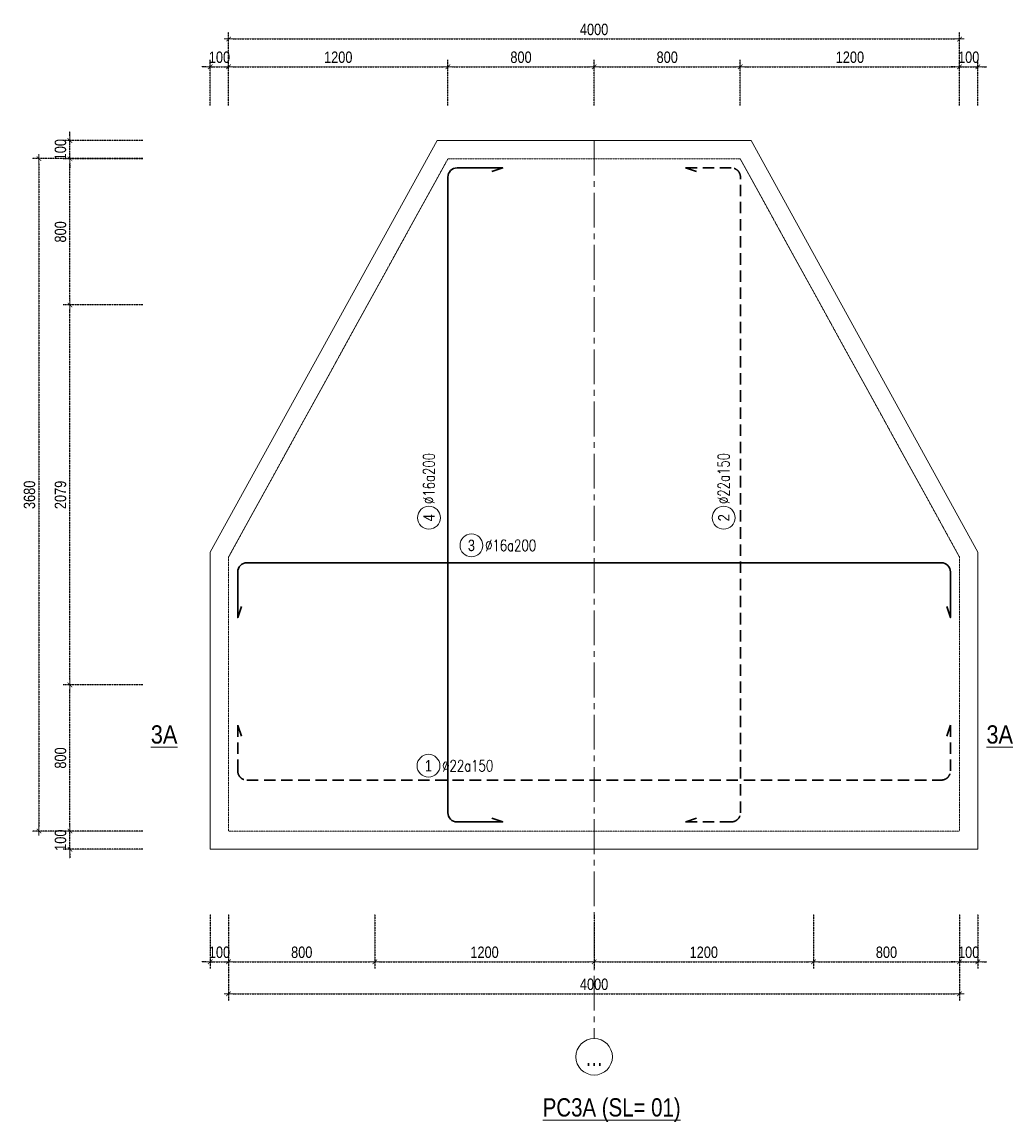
# Model space of a CAD drawing. Header units: millimetres. Extents: x -134772 to 596971, y -129535 to 35703.
# Drawn here: x 29143 to 34567, y 7653 to 13674 of the extents above; entities that cross this region are included whole.
import ezdxf
from ezdxf.enums import TextEntityAlignment as Align

# ---------------------------------------------------------------- set-up
doc = ezdxf.new("R2010")
doc.units = ezdxf.units.MM
doc.header["$MEASUREMENT"] = 0
for name, pattern in [('CENTER2', [28.575, 19.05, -3.175, 3.175, -3.175]), ('DASHED2', [0.375, 0.25, -0.125]), ('HIDDEN', [0.375, 0.25, -0.125])]:
    doc.linetypes.add(name, pattern=pattern)
doc.layers.get('Defpoints').update_dxf_attribs({"color": 252})
for name, color, linetype, lineweight in [('NDC_S_AXIS', 5, 'CENTER2', 15), ('NDC_S_CONTINUOUS', 3, 'Continuous', 20), ('NDC_S_DIM', 1, 'Continuous', 9), ('NDC_S_HATCH MATERIAL', 8, 'Continuous', 13), ('NDC_S_REBAR', 4, 'Continuous', 35), ('NDC_S_VN TEXT', 7, 'Continuous', 9), ('NDC_S_VN TITLE', 6, 'Continuous', 9)]:
    doc.layers.add(name, color=color, linetype=linetype, lineweight=lineweight)
doc.styles.add('ARIAL', font='arial.ttf', dxfattribs={"width": 0.8})
doc.styles.add('NDC_ARIAL', font='arial.ttf', dxfattribs={"width": 0.8})
doc.styles.add('NDC_ROMANS', font='romans.shx', dxfattribs={"width": 0.8})
doc.dimstyles.new('NDC_1-25', dxfattribs={"dimscale": 25, "dimtxt": 2.5, "dimasz": 1, "dimexe": 1.5, "dimexo": 0, "dimgap": 0.8, "dimtad": 1, "dimdec": 0, "dimdsep": 46, "dimtxsty": 'NDC_ARIAL', "dimblk": 'DIMMARK', "dimcen": 49999.938995, "dimdle": 1.5, "dimclrd": 1, "dimclre": 1, "dimclrt": 3, "dimadec": 0, "dimazin": 0, "dimtfac": 1, "dimtdec": 0, "dimtix": 1, "dimtmove": 2, "dimatfit": 3, "dimfxl": 1, "dimarcsym": 0})

# ---------------------------------------------------------------- blocks, each defined once
blk = doc.blocks.new('kata_block_TD')
at = {"color": 6, "linetype": 'ByBlock', "lineweight": -2, "style": 'ARIAL', "width": 0.8}
blk.add_attdef('SECTDET2', text='', height=5, dxfattribs=at).set_placement((0, 7.97), align=Align.CENTER)
at = {"color": 0, "linetype": 'ByBlock', "lineweight": -2, "style": 'ARIAL', "width": 0.8}
blk.add_attdef('SECTDET1', text='', height=5, dxfattribs=at).set_placement((0, 1.47), align=Align.CENTER)
at = {"color": 3, "lineweight": 25, "style": 'ARIAL', "width": 0.8}
blk.add_attdef('SSCALE', text='', height=2.5, dxfattribs=at).set_placement((0, -4), align=Align.CENTER)
blk = doc.blocks.new('*U8')
at = {"layer": 'NDC_S_DIM'}
blk.add_circle((0, 0), 5, dxfattribs=at)
at = {"color": 7, "style": 'ARIAL', "width": 0.8}
blk.add_attdef('GRID', text='', height=5, dxfattribs=at).set_placement((0, 0), align=Align.MIDDLE)
blk = doc.blocks.new('DIMMARK')
at = {"layer": 'NDC_S_DIM', "color": 1}
blk.add_line((-1.5, 0), (1, 0), dxfattribs=at)
at = {"layer": 'NDC_S_DIM', "color": 2, "const_width": 0.15}
blk.add_lwpolyline([(-0.5, -0.5), (0.5, 0.5)], dxfattribs=at)
blk = doc.blocks.new('*D486')
at = {"layer": 'Defpoints', "color": 0, "linetype": 'HIDDEN', "transparency": 16777216}
for p in [(30174.1, 8791.9), (30274.1, 8791.9), (30274.1, 8530.2)]:
    blk.add_point(p, dxfattribs=at)
at = {"layer": 'NDC_S_DIM', "color": 1, "linetype": 'HIDDEN', "lineweight": -2, "transparency": 16777216}
for p, q in [((30174.1, 8791.9), (30174.1, 8492.7)), ((30274.1, 8791.9), (30274.1, 8492.7)), ((30149.1, 8530.2), (30124.1, 8530.2)), ((30174.1, 8530.2), (30274.1, 8530.2)), ((30299.1, 8530.2), (30324.1, 8530.2))]:
    blk.add_line(p, q, dxfattribs=at)
at = {"layer": 'NDC_S_DIM', "color": 1, "linetype": 'HIDDEN', "lineweight": -2, "transparency": 16777216, "xscale": 25, "yscale": 25, "zscale": 25}
blk.add_blockref('DIMMARK', (30174.1, 8530.2), dxfattribs=at)
at = {"layer": 'NDC_S_DIM', "color": 1, "linetype": 'HIDDEN', "lineweight": -2, "transparency": 16777216, "xscale": 25, "yscale": 25, "zscale": 25, "rotation": 180}
blk.add_blockref('DIMMARK', (30274.1, 8530.2), dxfattribs=at)
at = {"layer": 'NDC_S_DIM', "color": 3, "linetype": 'HIDDEN', "transparency": 16777216, "insert": (30224.1, 8582.1), "char_height": 62.5, "attachment_point": 5, "style": 'NDC_ARIAL'}
blk.add_mtext('100', dxfattribs=at)
blk = doc.blocks.new('*D487')
at = {"layer": 'Defpoints', "color": 0, "linetype": 'HIDDEN', "transparency": 16777216}
for p in [(30274.1, 8791.9), (31074.6, 8791.9), (31074.6, 8530.2)]:
    blk.add_point(p, dxfattribs=at)
at = {"layer": 'NDC_S_DIM', "color": 1, "linetype": 'HIDDEN', "lineweight": -2, "transparency": 16777216}
for p, q in [((30274.1, 8791.9), (30274.1, 8492.7)), ((31074.6, 8791.9), (31074.6, 8492.7)), ((30299.1, 8530.2), (31049.6, 8530.2))]:
    blk.add_line(p, q, dxfattribs=at)
at = {"layer": 'NDC_S_DIM', "color": 1, "linetype": 'HIDDEN', "lineweight": -2, "transparency": 16777216, "xscale": 25, "yscale": 25, "zscale": 25, "rotation": 180}
blk.add_blockref('DIMMARK', (30274.1, 8530.2), dxfattribs=at)
at = {"layer": 'NDC_S_DIM', "color": 1, "linetype": 'HIDDEN', "lineweight": -2, "transparency": 16777216, "xscale": 25, "yscale": 25, "zscale": 25}
blk.add_blockref('DIMMARK', (31074.6, 8530.2), dxfattribs=at)
at = {"layer": 'NDC_S_DIM', "color": 3, "linetype": 'HIDDEN', "transparency": 16777216, "insert": (30674.3, 8582.1), "char_height": 62.5, "attachment_point": 5, "style": 'NDC_ARIAL'}
blk.add_mtext('800', dxfattribs=at)
blk = doc.blocks.new('*D488')
at = {"layer": 'Defpoints', "color": 0, "linetype": 'HIDDEN', "transparency": 16777216}
for p in [(31074.6, 8791.9), (32274.6, 8791.9), (32274.6, 8530.2)]:
    blk.add_point(p, dxfattribs=at)
at = {"layer": 'NDC_S_DIM', "color": 1, "linetype": 'HIDDEN', "lineweight": -2, "transparency": 16777216}
for p, q in [((31074.6, 8791.9), (31074.6, 8492.7)), ((32274.6, 8791.9), (32274.6, 8492.7)), ((31099.6, 8530.2), (32249.6, 8530.2))]:
    blk.add_line(p, q, dxfattribs=at)
at = {"layer": 'NDC_S_DIM', "color": 1, "linetype": 'HIDDEN', "lineweight": -2, "transparency": 16777216, "xscale": 25, "yscale": 25, "zscale": 25, "rotation": 180}
blk.add_blockref('DIMMARK', (31074.6, 8530.2), dxfattribs=at)
at = {"layer": 'NDC_S_DIM', "color": 1, "linetype": 'HIDDEN', "lineweight": -2, "transparency": 16777216, "xscale": 25, "yscale": 25, "zscale": 25}
blk.add_blockref('DIMMARK', (32274.6, 8530.2), dxfattribs=at)
at = {"layer": 'NDC_S_DIM', "color": 3, "linetype": 'HIDDEN', "transparency": 16777216, "insert": (31674.6, 8582.1), "char_height": 62.5, "attachment_point": 5, "style": 'NDC_ARIAL'}
blk.add_mtext('1200', dxfattribs=at)
blk = doc.blocks.new('*D489')
at = {"layer": 'Defpoints', "color": 0, "linetype": 'HIDDEN', "transparency": 16777216}
for p in [(32274.6, 8791.9), (33474.6, 8791.9), (33474.6, 8530.2)]:
    blk.add_point(p, dxfattribs=at)
at = {"layer": 'NDC_S_DIM', "color": 1, "linetype": 'HIDDEN', "lineweight": -2, "transparency": 16777216}
for p, q in [((32274.6, 8791.9), (32274.6, 8492.7)), ((33474.6, 8791.9), (33474.6, 8492.7)), ((32299.6, 8530.2), (33449.6, 8530.2))]:
    blk.add_line(p, q, dxfattribs=at)
at = {"layer": 'NDC_S_DIM', "color": 1, "linetype": 'HIDDEN', "lineweight": -2, "transparency": 16777216, "xscale": 25, "yscale": 25, "zscale": 25, "rotation": 180}
blk.add_blockref('DIMMARK', (32274.6, 8530.2), dxfattribs=at)
at = {"layer": 'NDC_S_DIM', "color": 1, "linetype": 'HIDDEN', "lineweight": -2, "transparency": 16777216, "xscale": 25, "yscale": 25, "zscale": 25}
blk.add_blockref('DIMMARK', (33474.6, 8530.2), dxfattribs=at)
at = {"layer": 'NDC_S_DIM', "color": 3, "linetype": 'HIDDEN', "transparency": 16777216, "insert": (32874.6, 8582.1), "char_height": 62.5, "attachment_point": 5, "style": 'NDC_ARIAL'}
blk.add_mtext('1200', dxfattribs=at)
blk = doc.blocks.new('*D490')
at = {"layer": 'Defpoints', "color": 0, "linetype": 'HIDDEN', "transparency": 16777216}
for p in [(33474.6, 8791.9), (34274.1, 8791.9), (34274.1, 8530.2)]:
    blk.add_point(p, dxfattribs=at)
at = {"layer": 'NDC_S_DIM', "color": 1, "linetype": 'HIDDEN', "lineweight": -2, "transparency": 16777216}
for p, q in [((33474.6, 8791.9), (33474.6, 8492.7)), ((34274.1, 8791.9), (34274.1, 8492.7)), ((33499.6, 8530.2), (34249.1, 8530.2))]:
    blk.add_line(p, q, dxfattribs=at)
at = {"layer": 'NDC_S_DIM', "color": 1, "linetype": 'HIDDEN', "lineweight": -2, "transparency": 16777216, "xscale": 25, "yscale": 25, "zscale": 25, "rotation": 180}
blk.add_blockref('DIMMARK', (33474.6, 8530.2), dxfattribs=at)
at = {"layer": 'NDC_S_DIM', "color": 1, "linetype": 'HIDDEN', "lineweight": -2, "transparency": 16777216, "xscale": 25, "yscale": 25, "zscale": 25}
blk.add_blockref('DIMMARK', (34274.1, 8530.2), dxfattribs=at)
at = {"layer": 'NDC_S_DIM', "color": 3, "linetype": 'HIDDEN', "transparency": 16777216, "insert": (33874.3, 8582.1), "char_height": 62.5, "attachment_point": 5, "style": 'NDC_ARIAL'}
blk.add_mtext('800', dxfattribs=at)
blk = doc.blocks.new('*D491')
at = {"layer": 'Defpoints', "color": 0, "linetype": 'HIDDEN', "transparency": 16777216}
for p in [(34274.1, 8791.9), (34374.1, 8791.9), (34374.1, 8530.2)]:
    blk.add_point(p, dxfattribs=at)
at = {"layer": 'NDC_S_DIM', "color": 1, "linetype": 'HIDDEN', "lineweight": -2, "transparency": 16777216}
for p, q in [((34274.1, 8791.9), (34274.1, 8492.7)), ((34374.1, 8791.9), (34374.1, 8492.7)), ((34249.1, 8530.2), (34224.1, 8530.2)), ((34274.1, 8530.2), (34374.1, 8530.2)), ((34399.1, 8530.2), (34424.1, 8530.2))]:
    blk.add_line(p, q, dxfattribs=at)
at = {"layer": 'NDC_S_DIM', "color": 1, "linetype": 'HIDDEN', "lineweight": -2, "transparency": 16777216, "xscale": 25, "yscale": 25, "zscale": 25}
blk.add_blockref('DIMMARK', (34274.1, 8530.2), dxfattribs=at)
at = {"layer": 'NDC_S_DIM', "color": 1, "linetype": 'HIDDEN', "lineweight": -2, "transparency": 16777216, "xscale": 25, "yscale": 25, "zscale": 25, "rotation": 180}
blk.add_blockref('DIMMARK', (34374.1, 8530.2), dxfattribs=at)
at = {"layer": 'NDC_S_DIM', "color": 3, "linetype": 'HIDDEN', "transparency": 16777216, "insert": (34324.1, 8582.1), "char_height": 62.5, "attachment_point": 5, "style": 'NDC_ARIAL'}
blk.add_mtext('100', dxfattribs=at)
blk = doc.blocks.new('*D492')
at = {"layer": 'Defpoints', "color": 0, "linetype": 'HIDDEN', "transparency": 16777216}
for p in [(30274.1, 8791.9), (34274.1, 8791.9), (34274.1, 8354.9)]:
    blk.add_point(p, dxfattribs=at)
at = {"layer": 'NDC_S_DIM', "color": 1, "linetype": 'HIDDEN', "lineweight": -2, "transparency": 16777216}
for p, q in [((30274.1, 8791.9), (30274.1, 8317.4)), ((34274.1, 8791.9), (34274.1, 8317.4)), ((30299.1, 8354.9), (34249.1, 8354.9))]:
    blk.add_line(p, q, dxfattribs=at)
at = {"layer": 'NDC_S_DIM', "color": 1, "linetype": 'HIDDEN', "lineweight": -2, "transparency": 16777216, "xscale": 25, "yscale": 25, "zscale": 25, "rotation": 180}
blk.add_blockref('DIMMARK', (30274.1, 8354.9), dxfattribs=at)
at = {"layer": 'NDC_S_DIM', "color": 1, "linetype": 'HIDDEN', "lineweight": -2, "transparency": 16777216, "xscale": 25, "yscale": 25, "zscale": 25}
blk.add_blockref('DIMMARK', (34274.1, 8354.9), dxfattribs=at)
at = {"layer": 'NDC_S_DIM', "color": 3, "linetype": 'HIDDEN', "transparency": 16777216, "insert": (32274.1, 8406.8), "char_height": 62.5, "attachment_point": 5, "style": 'NDC_ARIAL'}
blk.add_mtext('4000', dxfattribs=at)
blk = doc.blocks.new('*U10')
blk.add_circle((-2.5, 0), 2.5)
at = {"layer": 'NDC_S_VN TEXT', "color": 7, "style": 'ARIAL', "width": 0.8}
blk.add_attdef('SH2', text='', height=2.5, dxfattribs=at).set_placement((-2.5, 0), align=Align.MIDDLE)
at = {"layer": 'NDC_S_VN TEXT', "color": 3, "style": 'NDC_ROMANS', "width": 0.75}
blk.add_attdef('DKKC1', (0.5, -1.25), '', height=2.5, dxfattribs=at)
blk = doc.blocks.new('*D536')
at = {"layer": 'Defpoints', "color": 0, "linetype": 'HIDDEN', "transparency": 16777216}
for p in [(30274.1, 13429.2), (30174.1, 13217.6), (30274.1, 13217.6)]:
    blk.add_point(p, dxfattribs=at)
at = {"layer": 'NDC_S_DIM', "color": 1, "linetype": 'HIDDEN', "lineweight": -2, "transparency": 16777216}
for p, q in [((30149.1, 13429.2), (30124.1, 13429.2)), ((30174.1, 13217.6), (30174.1, 13466.7)), ((30174.1, 13429.2), (30274.1, 13429.2)), ((30274.1, 13217.6), (30274.1, 13466.7)), ((30299.1, 13429.2), (30324.1, 13429.2))]:
    blk.add_line(p, q, dxfattribs=at)
at = {"layer": 'NDC_S_DIM', "color": 1, "linetype": 'HIDDEN', "lineweight": -2, "transparency": 16777216, "xscale": 25, "yscale": 25, "zscale": 25}
blk.add_blockref('DIMMARK', (30174.1, 13429.2), dxfattribs=at)
at = {"layer": 'NDC_S_DIM', "color": 1, "linetype": 'HIDDEN', "lineweight": -2, "transparency": 16777216, "xscale": 25, "yscale": 25, "zscale": 25, "rotation": 180}
blk.add_blockref('DIMMARK', (30274.1, 13429.2), dxfattribs=at)
at = {"layer": 'NDC_S_DIM', "color": 3, "linetype": 'HIDDEN', "transparency": 16777216, "insert": (30224.1, 13481.1), "char_height": 62.5, "attachment_point": 5, "style": 'NDC_ARIAL'}
blk.add_mtext('100', dxfattribs=at)
blk = doc.blocks.new('*D537')
at = {"layer": 'Defpoints', "color": 0, "linetype": 'HIDDEN', "transparency": 16777216}
for p in [(31474.1, 13429.2), (30274.1, 13217.6), (31474.1, 13217.6)]:
    blk.add_point(p, dxfattribs=at)
at = {"layer": 'NDC_S_DIM', "color": 1, "linetype": 'HIDDEN', "lineweight": -2, "transparency": 16777216}
for p, q in [((30274.1, 13217.6), (30274.1, 13466.7)), ((30299.1, 13429.2), (31449.1, 13429.2)), ((31474.1, 13217.6), (31474.1, 13466.7))]:
    blk.add_line(p, q, dxfattribs=at)
at = {"layer": 'NDC_S_DIM', "color": 1, "linetype": 'HIDDEN', "lineweight": -2, "transparency": 16777216, "xscale": 25, "yscale": 25, "zscale": 25, "rotation": 180}
blk.add_blockref('DIMMARK', (30274.1, 13429.2), dxfattribs=at)
at = {"layer": 'NDC_S_DIM', "color": 1, "linetype": 'HIDDEN', "lineweight": -2, "transparency": 16777216, "xscale": 25, "yscale": 25, "zscale": 25}
blk.add_blockref('DIMMARK', (31474.1, 13429.2), dxfattribs=at)
at = {"layer": 'NDC_S_DIM', "color": 3, "linetype": 'HIDDEN', "transparency": 16777216, "insert": (30874.1, 13481.1), "char_height": 62.5, "attachment_point": 5, "style": 'NDC_ARIAL'}
blk.add_mtext('1200', dxfattribs=at)
blk = doc.blocks.new('*D538')
at = {"layer": 'Defpoints', "color": 0, "linetype": 'HIDDEN', "transparency": 16777216}
for p in [(32274.6, 13429.2), (31474.1, 13217.6), (32274.6, 13217.6)]:
    blk.add_point(p, dxfattribs=at)
at = {"layer": 'NDC_S_DIM', "color": 1, "linetype": 'HIDDEN', "lineweight": -2, "transparency": 16777216}
for p, q in [((31474.1, 13217.6), (31474.1, 13466.7)), ((31499.1, 13429.2), (32249.6, 13429.2)), ((32274.6, 13217.6), (32274.6, 13466.7))]:
    blk.add_line(p, q, dxfattribs=at)
at = {"layer": 'NDC_S_DIM', "color": 1, "linetype": 'HIDDEN', "lineweight": -2, "transparency": 16777216, "xscale": 25, "yscale": 25, "zscale": 25, "rotation": 180}
blk.add_blockref('DIMMARK', (31474.1, 13429.2), dxfattribs=at)
at = {"layer": 'NDC_S_DIM', "color": 1, "linetype": 'HIDDEN', "lineweight": -2, "transparency": 16777216, "xscale": 25, "yscale": 25, "zscale": 25}
blk.add_blockref('DIMMARK', (32274.6, 13429.2), dxfattribs=at)
at = {"layer": 'NDC_S_DIM', "color": 3, "linetype": 'HIDDEN', "transparency": 16777216, "insert": (31874.3, 13481.1), "char_height": 62.5, "attachment_point": 5, "style": 'NDC_ARIAL'}
blk.add_mtext('800', dxfattribs=at)
blk = doc.blocks.new('*D539')
at = {"layer": 'Defpoints', "color": 0, "linetype": 'HIDDEN', "transparency": 16777216}
for p in [(33074.1, 13429.2), (32274.6, 13217.6), (33074.1, 13217.6)]:
    blk.add_point(p, dxfattribs=at)
at = {"layer": 'NDC_S_DIM', "color": 1, "linetype": 'HIDDEN', "lineweight": -2, "transparency": 16777216}
for p, q in [((32274.6, 13217.6), (32274.6, 13466.7)), ((32299.6, 13429.2), (33049.1, 13429.2)), ((33074.1, 13217.6), (33074.1, 13466.7))]:
    blk.add_line(p, q, dxfattribs=at)
at = {"layer": 'NDC_S_DIM', "color": 1, "linetype": 'HIDDEN', "lineweight": -2, "transparency": 16777216, "xscale": 25, "yscale": 25, "zscale": 25, "rotation": 180}
blk.add_blockref('DIMMARK', (32274.6, 13429.2), dxfattribs=at)
at = {"layer": 'NDC_S_DIM', "color": 1, "linetype": 'HIDDEN', "lineweight": -2, "transparency": 16777216, "xscale": 25, "yscale": 25, "zscale": 25}
blk.add_blockref('DIMMARK', (33074.1, 13429.2), dxfattribs=at)
at = {"layer": 'NDC_S_DIM', "color": 3, "linetype": 'HIDDEN', "transparency": 16777216, "insert": (32674.3, 13481.1), "char_height": 62.5, "attachment_point": 5, "style": 'NDC_ARIAL'}
blk.add_mtext('800', dxfattribs=at)
blk = doc.blocks.new('*D540')
at = {"layer": 'Defpoints', "color": 0, "linetype": 'HIDDEN', "transparency": 16777216}
for p in [(34274.1, 13429.2), (33074.1, 13217.6), (34274.1, 13217.6)]:
    blk.add_point(p, dxfattribs=at)
at = {"layer": 'NDC_S_DIM', "color": 1, "linetype": 'HIDDEN', "lineweight": -2, "transparency": 16777216}
for p, q in [((33074.1, 13217.6), (33074.1, 13466.7)), ((33099.1, 13429.2), (34249.1, 13429.2)), ((34274.1, 13217.6), (34274.1, 13466.7))]:
    blk.add_line(p, q, dxfattribs=at)
at = {"layer": 'NDC_S_DIM', "color": 1, "linetype": 'HIDDEN', "lineweight": -2, "transparency": 16777216, "xscale": 25, "yscale": 25, "zscale": 25, "rotation": 180}
blk.add_blockref('DIMMARK', (33074.1, 13429.2), dxfattribs=at)
at = {"layer": 'NDC_S_DIM', "color": 1, "linetype": 'HIDDEN', "lineweight": -2, "transparency": 16777216, "xscale": 25, "yscale": 25, "zscale": 25}
blk.add_blockref('DIMMARK', (34274.1, 13429.2), dxfattribs=at)
at = {"layer": 'NDC_S_DIM', "color": 3, "linetype": 'HIDDEN', "transparency": 16777216, "insert": (33674.1, 13481.1), "char_height": 62.5, "attachment_point": 5, "style": 'NDC_ARIAL'}
blk.add_mtext('1200', dxfattribs=at)
blk = doc.blocks.new('*D541')
at = {"layer": 'Defpoints', "color": 0, "linetype": 'HIDDEN', "transparency": 16777216}
for p in [(34374.1, 13429.2), (34274.1, 13217.6), (34374.1, 13217.6)]:
    blk.add_point(p, dxfattribs=at)
at = {"layer": 'NDC_S_DIM', "color": 1, "linetype": 'HIDDEN', "lineweight": -2, "transparency": 16777216}
for p, q in [((34249.1, 13429.2), (34224.1, 13429.2)), ((34274.1, 13217.6), (34274.1, 13466.7)), ((34274.1, 13429.2), (34374.1, 13429.2)), ((34374.1, 13217.6), (34374.1, 13466.7)), ((34399.1, 13429.2), (34424.1, 13429.2))]:
    blk.add_line(p, q, dxfattribs=at)
at = {"layer": 'NDC_S_DIM', "color": 1, "linetype": 'HIDDEN', "lineweight": -2, "transparency": 16777216, "xscale": 25, "yscale": 25, "zscale": 25}
blk.add_blockref('DIMMARK', (34274.1, 13429.2), dxfattribs=at)
at = {"layer": 'NDC_S_DIM', "color": 1, "linetype": 'HIDDEN', "lineweight": -2, "transparency": 16777216, "xscale": 25, "yscale": 25, "zscale": 25, "rotation": 180}
blk.add_blockref('DIMMARK', (34374.1, 13429.2), dxfattribs=at)
at = {"layer": 'NDC_S_DIM', "color": 3, "linetype": 'HIDDEN', "transparency": 16777216, "insert": (34324.1, 13481.1), "char_height": 62.5, "attachment_point": 5, "style": 'NDC_ARIAL'}
blk.add_mtext('100', dxfattribs=at)
blk = doc.blocks.new('*D542')
at = {"layer": 'Defpoints', "color": 0, "linetype": 'HIDDEN', "transparency": 16777216}
for p in [(34274.1, 13581.3), (30274.1, 13217.6), (34274.1, 13217.6)]:
    blk.add_point(p, dxfattribs=at)
at = {"layer": 'NDC_S_DIM', "color": 1, "linetype": 'HIDDEN', "lineweight": -2, "transparency": 16777216}
for p, q in [((30274.1, 13217.6), (30274.1, 13618.8)), ((34274.1, 13217.6), (34274.1, 13618.8)), ((30299.1, 13581.3), (34249.1, 13581.3))]:
    blk.add_line(p, q, dxfattribs=at)
at = {"layer": 'NDC_S_DIM', "color": 1, "linetype": 'HIDDEN', "lineweight": -2, "transparency": 16777216, "xscale": 25, "yscale": 25, "zscale": 25, "rotation": 180}
blk.add_blockref('DIMMARK', (30274.1, 13581.3), dxfattribs=at)
at = {"layer": 'NDC_S_DIM', "color": 1, "linetype": 'HIDDEN', "lineweight": -2, "transparency": 16777216, "xscale": 25, "yscale": 25, "zscale": 25}
blk.add_blockref('DIMMARK', (34274.1, 13581.3), dxfattribs=at)
at = {"layer": 'NDC_S_DIM', "color": 3, "linetype": 'HIDDEN', "transparency": 16777216, "insert": (32274.1, 13633.3), "char_height": 62.5, "attachment_point": 5, "style": 'NDC_ARIAL'}
blk.add_mtext('4000', dxfattribs=at)
blk = doc.blocks.new('*D543')
at = {"layer": 'Defpoints', "color": 0, "linetype": 'HIDDEN', "transparency": 16777216}
for p in [(29406, 9245.9), (29804.4, 9245.9), (29804.4, 9145.9)]:
    blk.add_point(p, dxfattribs=at)
at = {"layer": 'NDC_S_DIM', "color": 1, "linetype": 'HIDDEN', "lineweight": -2, "transparency": 16777216}
for p, q in [((29406, 9270.9), (29406, 9295.9)), ((29804.4, 9245.9), (29368.5, 9245.9)), ((29406, 9145.9), (29406, 9245.9)), ((29804.4, 9145.9), (29368.5, 9145.9)), ((29406, 9120.9), (29406, 9095.9))]:
    blk.add_line(p, q, dxfattribs=at)
at = {"layer": 'NDC_S_DIM', "color": 1, "linetype": 'HIDDEN', "lineweight": -2, "transparency": 16777216, "xscale": 25, "yscale": 25, "zscale": 25}
for p, rotation in [((29406, 9245.9), 270), ((29406, 9145.9), 90)]:
    blk.add_blockref('DIMMARK', p, dxfattribs=dict(at, rotation=rotation))
at = {"layer": 'NDC_S_DIM', "color": 3, "linetype": 'HIDDEN', "transparency": 16777216, "insert": (29354.1, 9195.9), "char_height": 62.5, "attachment_point": 5, "rotation": 90, "style": 'NDC_ARIAL'}
blk.add_mtext('100', dxfattribs=at)
blk = doc.blocks.new('*D544')
at = {"layer": 'Defpoints', "color": 0, "linetype": 'HIDDEN', "transparency": 16777216}
for p in [(29406, 10045.9), (29804.4, 10045.9), (29804.4, 9245.9)]:
    blk.add_point(p, dxfattribs=at)
at = {"layer": 'NDC_S_DIM', "color": 1, "linetype": 'HIDDEN', "lineweight": -2, "transparency": 16777216}
for p, q in [((29804.4, 10045.9), (29368.5, 10045.9)), ((29406, 9270.9), (29406, 10020.9)), ((29804.4, 9245.9), (29368.5, 9245.9))]:
    blk.add_line(p, q, dxfattribs=at)
at = {"layer": 'NDC_S_DIM', "color": 1, "linetype": 'HIDDEN', "lineweight": -2, "transparency": 16777216, "xscale": 25, "yscale": 25, "zscale": 25}
for p, rotation in [((29406, 10045.9), 90), ((29406, 9245.9), 270)]:
    blk.add_blockref('DIMMARK', p, dxfattribs=dict(at, rotation=rotation))
at = {"layer": 'NDC_S_DIM', "color": 3, "linetype": 'HIDDEN', "transparency": 16777216, "insert": (29354.1, 9645.9), "char_height": 62.5, "attachment_point": 5, "rotation": 90, "style": 'NDC_ARIAL'}
blk.add_mtext('800', dxfattribs=at)
blk = doc.blocks.new('*D545')
at = {"layer": 'Defpoints', "color": 0, "linetype": 'HIDDEN', "transparency": 16777216}
for p in [(29406, 12125.4), (29804.4, 12125.4), (29804.4, 10045.9)]:
    blk.add_point(p, dxfattribs=at)
at = {"layer": 'NDC_S_DIM', "color": 1, "linetype": 'HIDDEN', "lineweight": -2, "transparency": 16777216}
for p, q in [((29804.4, 12125.4), (29368.5, 12125.4)), ((29406, 10070.9), (29406, 12100.4)), ((29804.4, 10045.9), (29368.5, 10045.9))]:
    blk.add_line(p, q, dxfattribs=at)
at = {"layer": 'NDC_S_DIM', "color": 1, "linetype": 'HIDDEN', "lineweight": -2, "transparency": 16777216, "xscale": 25, "yscale": 25, "zscale": 25}
for p, rotation in [((29406, 12125.4), 90), ((29406, 10045.9), 270)]:
    blk.add_blockref('DIMMARK', p, dxfattribs=dict(at, rotation=rotation))
at = {"layer": 'NDC_S_DIM', "color": 3, "linetype": 'HIDDEN', "transparency": 16777216, "insert": (29354.1, 11085.7), "char_height": 62.5, "attachment_point": 5, "rotation": 90, "style": 'NDC_ARIAL'}
blk.add_mtext('2079', dxfattribs=at)
blk = doc.blocks.new('*D546')
at = {"layer": 'Defpoints', "color": 0, "linetype": 'HIDDEN', "transparency": 16777216}
for p in [(29406, 12925.4), (29804.4, 12925.4), (29804.4, 12125.4)]:
    blk.add_point(p, dxfattribs=at)
at = {"layer": 'NDC_S_DIM', "color": 1, "linetype": 'HIDDEN', "lineweight": -2, "transparency": 16777216}
for p, q in [((29804.4, 12925.4), (29368.5, 12925.4)), ((29406, 12150.4), (29406, 12900.4)), ((29804.4, 12125.4), (29368.5, 12125.4))]:
    blk.add_line(p, q, dxfattribs=at)
at = {"layer": 'NDC_S_DIM', "color": 1, "linetype": 'HIDDEN', "lineweight": -2, "transparency": 16777216, "xscale": 25, "yscale": 25, "zscale": 25}
for p, rotation in [((29406, 12925.4), 90), ((29406, 12125.4), 270)]:
    blk.add_blockref('DIMMARK', p, dxfattribs=dict(at, rotation=rotation))
at = {"layer": 'NDC_S_DIM', "color": 3, "linetype": 'HIDDEN', "transparency": 16777216, "insert": (29354.1, 12525.4), "char_height": 62.5, "attachment_point": 5, "rotation": 90, "style": 'NDC_ARIAL'}
blk.add_mtext('800', dxfattribs=at)
blk = doc.blocks.new('*D547')
at = {"layer": 'Defpoints', "color": 0, "linetype": 'HIDDEN', "transparency": 16777216}
for p in [(29406, 13025.4), (29804.4, 13025.4), (29804.4, 12925.4)]:
    blk.add_point(p, dxfattribs=at)
at = {"layer": 'NDC_S_DIM', "color": 1, "linetype": 'HIDDEN', "lineweight": -2, "transparency": 16777216}
for p, q in [((29406, 13050.4), (29406, 13075.4)), ((29804.4, 13025.4), (29368.5, 13025.4)), ((29406, 12925.4), (29406, 13025.4)), ((29804.4, 12925.4), (29368.5, 12925.4)), ((29406, 12900.4), (29406, 12875.4))]:
    blk.add_line(p, q, dxfattribs=at)
at = {"layer": 'NDC_S_DIM', "color": 1, "linetype": 'HIDDEN', "lineweight": -2, "transparency": 16777216, "xscale": 25, "yscale": 25, "zscale": 25}
for p, rotation in [((29406, 13025.4), 270), ((29406, 12925.4), 90)]:
    blk.add_blockref('DIMMARK', p, dxfattribs=dict(at, rotation=rotation))
at = {"layer": 'NDC_S_DIM', "color": 3, "linetype": 'HIDDEN', "transparency": 16777216, "insert": (29354.1, 12975.4), "char_height": 62.5, "attachment_point": 5, "rotation": 90, "style": 'NDC_ARIAL'}
blk.add_mtext('100', dxfattribs=at)
blk = doc.blocks.new('*D548')
at = {"layer": 'Defpoints', "color": 0, "linetype": 'HIDDEN', "transparency": 16777216}
for p in [(29804.4, 12926.4), (29236.4, 9245.9), (29804.4, 9245.9)]:
    blk.add_point(p, dxfattribs=at)
at = {"layer": 'NDC_S_DIM', "color": 1, "linetype": 'HIDDEN', "lineweight": -2, "transparency": 16777216}
for p, q in [((29804.4, 12926.4), (29198.9, 12926.4)), ((29236.4, 12901.4), (29236.4, 9270.9)), ((29804.4, 9245.9), (29198.9, 9245.9))]:
    blk.add_line(p, q, dxfattribs=at)
at = {"layer": 'NDC_S_DIM', "color": 1, "linetype": 'HIDDEN', "lineweight": -2, "transparency": 16777216, "xscale": 25, "yscale": 25, "zscale": 25}
for p, rotation in [((29236.4, 12926.4), 90), ((29236.4, 9245.9), 270)]:
    blk.add_blockref('DIMMARK', p, dxfattribs=dict(at, rotation=rotation))
at = {"layer": 'NDC_S_DIM', "color": 3, "linetype": 'HIDDEN', "transparency": 16777216, "insert": (29184.5, 11086.2), "char_height": 62.5, "attachment_point": 5, "rotation": 90, "style": 'NDC_ARIAL'}
blk.add_mtext('3680', dxfattribs=at)

msp = doc.modelspace()

# ---------------------------------------------------------------- linework, layer by layer
at = {"layer": 'NDC_S_AXIS', "ltscale": 10}
msp.add_line((32274.6, 13025.4), (32274.6, 8110.2), dxfattribs=at)
at = {"layer": 'NDC_S_CONTINUOUS', "linetype": 'HIDDEN'}
msp.add_lwpolyline([(33074.1, 12925.4), (31474.1, 12925.4), (30274.1, 10745.8), (30274.1, 9245.9), (34274.1, 9245.9), (34274.1, 10745.8), (33074.1, 12925.4)], dxfattribs=at)
at = {"layer": 'NDC_S_HATCH MATERIAL', "ltscale": 1500}
msp.add_lwpolyline([(33133.2, 13025.4), (31415, 13025.4), (30174.1, 10771.5), (30174.1, 9145.9), (34374.1, 9145.9), (34374.1, 10771.5)], close=True, dxfattribs=at)
at = {"layer": 'NDC_S_REBAR', "ltscale": 250}
for points in [[(31714, 9315.9), (31774, 9295.9), (31524, 9295.9, -0.414214), (31474, 9345.9), (31474, 12825.4, -0.414214), (31524, 12875.4), (31774, 12875.4), (31714, 12855.4)], [(30344.1, 10474.3), (30324.1, 10414.3), (30324.1, 10664.3, -0.414214), (30374.1, 10714.3), (34174.1, 10714.3, -0.414214), (34224.1, 10664.3), (34224.1, 10414.3), (34204.1, 10474.3)]]:
    msp.add_lwpolyline(points, format="xyb", dxfattribs=at)
at = {"layer": 'NDC_S_REBAR', "linetype": 'DASHED2', "ltscale": 250}
for points in [[(32835.1, 9315.9), (32775.1, 9295.9), (33025.1, 9295.9, 0.414214), (33075.1, 9345.9), (33075.1, 12825.4, 0.414214), (33025.1, 12875.4), (32775.1, 12875.4), (32835.1, 12855.4)], [(30344.1, 9764.9), (30324.1, 9824.9), (30324.1, 9574.9, 0.414214), (30374.1, 9524.9), (34174.1, 9524.9, 0.414214), (34224.1, 9574.9), (34224.1, 9824.9), (34204.1, 9764.9)]]:
    msp.add_lwpolyline(points, format="xyb", dxfattribs=at)

# ---------------------------------------------------------------- block references
at = {"layer": 'NDC_S_AXIS', "xscale": 20, "yscale": 20, "zscale": 20}
msp.add_blockref('*U8', (32274.6, 8010.2), dxfattribs=at).add_auto_attribs({'GRID': '...'})
at = {"layer": 'NDC_S_DIM', "ltscale": 0.005, "xscale": 25, "yscale": 25, "zscale": 25, "rotation": 90}
for p, values in [((31370.4, 11023.4), {'SH2': '4', 'DKKC1': '%%c16a200'}), ((32983.3, 11023.4), {'SH2': '2', 'DKKC1': '%%c22a150'})]:
    msp.add_blockref('*U10', p, dxfattribs=at).add_auto_attribs(values)
at = {"layer": 'NDC_S_DIM', "ltscale": 0.005, "xscale": 25, "yscale": 25, "zscale": 25}
for p, values in [((31665.4, 10809.5), {'SH2': '3', 'DKKC1': '%%c16a200'}), ((31430.4, 9603.4), {'SH2': '1', 'DKKC1': '%%c22a150'})]:
    msp.add_blockref('*U10', p, dxfattribs=at).add_auto_attribs(values)
at = {"layer": 'NDC_S_VN TEXT', "ltscale": 0.005}
ref = msp.add_blockref('kata_block_TD', (32370.5, 7654.1), dxfattribs=dict(at, xscale=20, yscale=20, zscale=20))
ref.add_attrib('SECTDET1', '%%uPC3A (SL= 01)', dxfattribs={"layer": '0', "color": 0, "linetype": 'ByBlock', "lineweight": -2, "height": 100, "style": 'ARIAL', "width": 0.8}).set_placement((32370.5, 7683.5), align=Align.CENTER)

# ---------------------------------------------------------------- texts
at = {"layer": 'NDC_S_VN TITLE', "style": 'NDC_ARIAL', "width": 0.85}
for p in [(29921, 9774.8), (34494, 9774.8)]:
    msp.add_text('%%U3A', height=100, dxfattribs=at).set_placement(p, align=Align.MIDDLE_CENTER)

# ---------------------------------------------------------------- dimensions: what is measured, and where the dimension line sits
at = {"layer": 'NDC_S_DIM', "linetype": 'HIDDEN'}
for base, p1, p2, picture, middle in [((34274.1, 13581.3), (30274.1, 13217.6), (34274.1, 13217.6), '*D542', (32274.1, 13633.3)), ((30274.1, 13429.2), (30174.1, 13217.6), (30274.1, 13217.6), '*D536', (30224.1, 13481.1)), ((31474.1, 13429.2), (30274.1, 13217.6), (31474.1, 13217.6), '*D537', (30874.1, 13481.1)), ((32274.5602, 13429.2179), (31474.0818, 13217.5797), (32274.5602, 13217.5797), '*D538', (31874.321, 13481.1287)), ((33074.0818, 13429.2179), (32274.5602, 13217.5797), (33074.0818, 13217.5797), '*D539', (32674.321, 13481.1287)), ((34274.1, 13429.2), (33074.1, 13217.6), (34274.1, 13217.6), '*D540', (33674.1, 13481.1)), ((34374.1, 13429.2), (34274.1, 13217.6), (34374.1, 13217.6), '*D541', (34324.1, 13481.1)), ((30274.1, 8530.2), (30174.1, 8791.9), (30274.1, 8791.9), '*D486', (30224.1, 8582.1)), ((31074.5602, 8530.1977), (30274.0818, 8791.9306), (31074.5602, 8791.9306), '*D487', (30674.321, 8582.1085)), ((34274.1, 8354.9), (30274.1, 8791.9), (34274.1, 8791.9), '*D492', (32274.1, 8406.8)), ((32274.6, 8530.2), (31074.6, 8791.9), (32274.6, 8791.9), '*D488', (31674.6, 8582.1)), ((33474.6, 8530.2), (32274.6, 8791.9), (33474.6, 8791.9), '*D489', (32874.6, 8582.1)), ((34274.0818, 8530.1977), (33474.5602, 8791.9306), (34274.0818, 8791.9306), '*D490', (33874.321, 8582.1085)), ((34374.1, 8530.2), (34274.1, 8791.9), (34374.1, 8791.9), '*D491', (34324.1, 8582.1))]:
    dim = msp.add_linear_dim(base=base, p1=p1, p2=p2, dimstyle='NDC_1-25', dxfattribs=at)
    dim.commit()
    dim.dimension.update_dxf_attribs({"geometry": picture, "text_midpoint": middle})
for base, p1, p2, picture, middle in [((29406, 13025.4), (29804.4, 12925.4), (29804.4, 13025.4), '*D547', (29354.1, 12975.4)), ((29236.4178, 9245.9423), (29804.385, 12926.4033), (29804.385, 9245.9423), '*D548', (29184.4857, 11086.1728)), ((29406, 12925.4), (29804.4, 12125.4), (29804.4, 12925.4), '*D546', (29354.1, 12525.4)), ((29405.9864, 12125.4033), (29804.385, 10045.9423), (29804.385, 12125.4033), '*D545', (29354.0756, 11085.6728)), ((29406, 10045.9), (29804.4, 9245.9), (29804.4, 10045.9), '*D544', (29354.1, 9645.9)), ((29406, 9245.9), (29804.4, 9145.9), (29804.4, 9245.9), '*D543', (29354.1, 9195.9))]:
    dim = msp.add_linear_dim(base=base, p1=p1, p2=p2, angle=90, dimstyle='NDC_1-25', dxfattribs=at)
    dim.commit()
    dim.dimension.update_dxf_attribs({"geometry": picture, "text_midpoint": middle})

doc.saveas('drawing.dxf')
